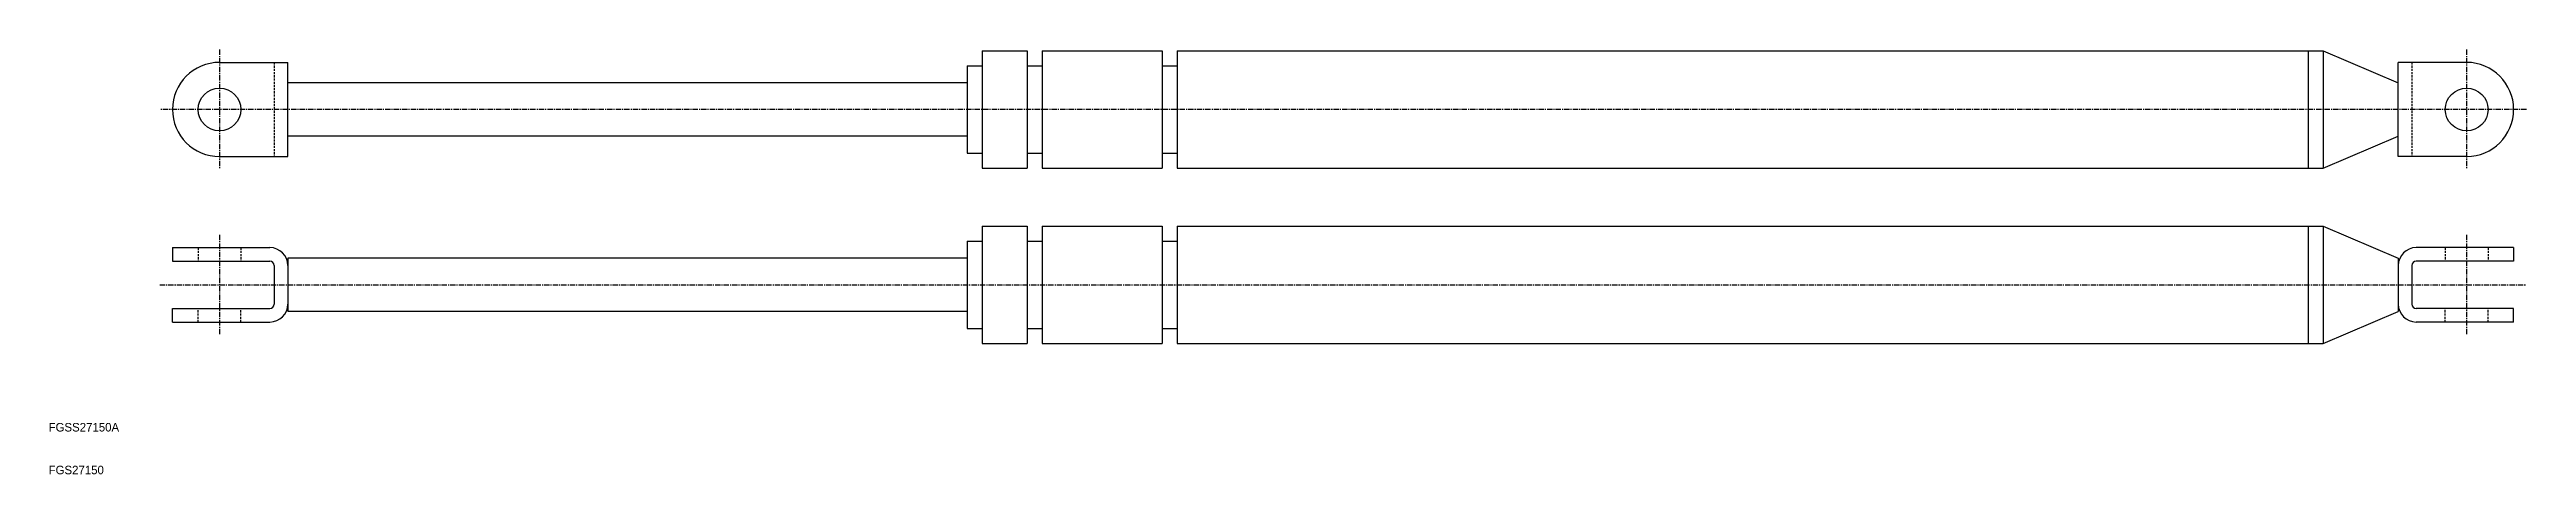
# Model space of a CAD drawing. Extents: x 10 to 590, y 10 to 109.
import ezdxf

# ---------------------------------------------------------------- set-up
doc = ezdxf.new("R2010")
doc.units = 0
doc.linetypes.add('CENTER', pattern=[2, 1.25, -0.25, 0.25, -0.25])
doc.linetypes.add('DASHED', pattern=[0.75, 0.5, -0.25])
doc.layers.get('0').update_dxf_attribs({"linetype": 'CONTINUOUS'})
doc.layers.add('CENTER', color=1, linetype='CENTER')

msp = doc.modelspace()

# ---------------------------------------------------------------- linework, layer by layer
at = {"color": 7, "linetype": 'CONTINUOUS'}
for p, q in [((50, 106.3), (66, 106.3)), ((66, 84.3), (66, 106.3)), ((225, 105.49), (225, 85.11)), ((225, 105.49), (228.51, 105.49)), ((228.51, 109), (239.04, 109)), ((228.51, 109), (228.51, 81.6)), ((239.04, 109), (239.04, 81.6)), ((239.04, 105.49), (242.55, 105.49)), ((242.55, 109), (270.63, 109)), ((242.55, 109), (242.55, 81.6)), ((270.63, 109), (270.63, 81.6)), ((270.63, 105.49), (274.14, 105.49)), ((274.14, 109), (542.45, 109)), ((274.14, 109), (274.14, 81.6)), ((538.94, 109), (538.94, 81.6)), ((542.45, 109), (542.45, 81.6)), ((542.45, 109), (560, 101.55)), ((576, 106.3), (560, 106.3)), ((560, 84.3), (560, 106.3)), ((225, 101.55), (66, 101.55)), ((225, 89.05), (66, 89.05)), ((542.45, 81.6), (560, 89.05)), ((50, 84.3), (66, 84.3)), ((225, 85.11), (228.51, 85.11)), ((228.51, 81.6), (239.04, 81.6)), ((239.04, 85.11), (242.55, 85.11)), ((242.55, 81.6), (270.63, 81.6)), ((270.63, 85.11), (274.14, 85.11)), ((274.14, 81.6), (542.45, 81.6)), ((576, 84.3), (560, 84.3)), ((225, 64.49), (225, 44.11)), ((225, 64.49), (228.51, 64.49)), ((228.51, 68), (239.04, 68)), ((228.51, 68), (228.51, 40.6)), ((239.04, 68), (239.04, 40.6)), ((239.04, 64.49), (242.55, 64.49)), ((242.55, 68), (270.63, 68)), ((242.55, 68), (242.55, 40.6)), ((270.63, 68), (270.63, 40.6)), ((270.63, 64.49), (274.14, 64.49)), ((274.14, 68), (542.45, 68)), ((274.14, 68), (274.14, 40.6)), ((538.94, 68), (538.94, 40.6)), ((542.45, 68), (542.45, 40.6)), ((542.45, 68), (560, 60.55)), ((39, 63), (61.8, 63)), ((39, 63), (39, 59.8)), ((39, 59.8), (61.8, 59.8)), ((62.8, 58.8), (62.8, 49.8)), ((225, 60.55), (66, 60.55)), ((66, 60.55), (66, 48.05)), ((560, 60.55), (560, 48.05)), ((563.2, 58.8), (563.2, 49.8)), ((587, 63), (564.2, 63)), ((587, 59.8), (564.2, 59.8)), ((587, 63), (587, 59.8)), ((39, 48.8), (61.8, 48.8)), ((39, 45.6), (39, 48.8)), ((225, 48.05), (66, 48.05)), ((542.45, 40.6), (560, 48.05)), ((587, 48.8), (564.2, 48.8)), ((587, 45.6), (587, 48.8)), ((39, 45.6), (61.8, 45.6)), ((225, 44.11), (228.51, 44.11)), ((228.51, 40.6), (239.04, 40.6)), ((239.04, 44.11), (242.55, 44.11)), ((242.55, 40.6), (270.63, 40.6)), ((270.63, 44.11), (274.14, 44.11)), ((274.14, 40.6), (542.45, 40.6)), ((587, 45.6), (564.2, 45.6))]:
    msp.add_line(p, q, dxfattribs=at)
at = {"color": 3, "linetype": 'DASHED'}
for p, q in [((62.8, 106.3), (62.8, 84.3)), ((563.2, 106.3), (563.2, 84.3)), ((45, 63), (45, 59.8)), ((55, 63), (55, 59.8)), ((571, 63), (571, 59.8)), ((581, 63), (581, 59.8)), ((45, 45.6), (45, 48.8)), ((55, 45.6), (55, 48.8)), ((571, 45.6), (571, 48.8)), ((581, 45.6), (581, 48.8))]:
    msp.add_line(p, q, dxfattribs=at)
at = {"color": 7, "linetype": 'CONTINUOUS'}
for centre in [(50, 95.3), (576, 95.3)]:
    msp.add_circle(centre, 5, dxfattribs=at)
for centre, radius, start, end in [((50, 95.3), 11, 90, 270), ((576, 95.3), 11, 270, 90), ((61.8, 58.8), 4.2, 0, 90), ((61.8, 58.8), 1, 0, 90), ((564.2, 58.8), 4.2, 90, 180), ((564.2, 58.8), 1, 90, 180), ((61.8, 49.8), 4.2, 270, 0), ((61.8, 49.8), 1, 270, 0), ((564.2, 49.8), 4.2, 180, 270), ((564.2, 49.8), 1, 180, 270)]:
    msp.add_arc(centre, radius, start, end, dxfattribs=at)
at = {"layer": 'CENTER', "color": 1, "linetype": 'CENTER'}
for p, q in [((50, 109.3), (50, 81.3)), ((576, 109.3), (576, 81.3)), ((590, 95.3), (36, 95.3)), ((50, 66), (50, 42.6)), ((576, 66), (576, 42.6)), ((36, 54.3), (590, 54.3))]:
    msp.add_line(p, q, dxfattribs=at)

# ---------------------------------------------------------------- texts
at = {"color": 7, "linetype": 'CONTINUOUS'}
for s, p in [('FGSS27150A', (10, 20)), ('FGS27150', (10, 10))]:
    msp.add_text(s, height=2, dxfattribs=at).set_placement(p)

doc.saveas('drawing.dxf')
